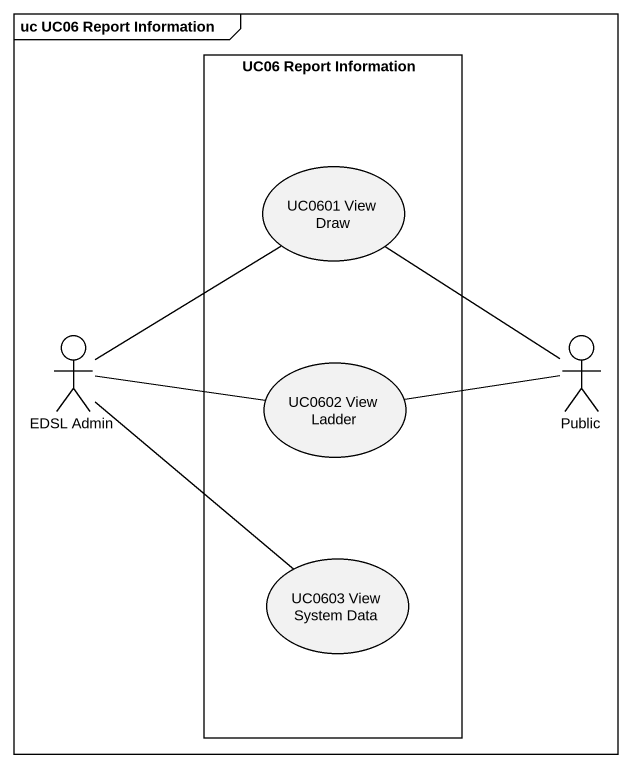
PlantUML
@startuml
mainframe uc UC06 Report Information
rectangle "UC06 Report Information" as UC06_Report_Information {
  usecase "UC0601 View Draw" as UC0601_View_Draw
  usecase "UC0602 View Ladder" as UC0602_View_Ladder
  usecase "UC0603 View System Data" as UC0603_View_System_Data
}
actor "EDSL Admin" as EDSL_Admin
actor Public
EDSL_Admin -up- UC0601_View_Draw
EDSL_Admin -right- UC0602_View_Ladder
EDSL_Admin -- UC0603_View_System_Data
Public -up- UC0601_View_Draw
Public -left- UC0602_View_Ladder
@enduml
